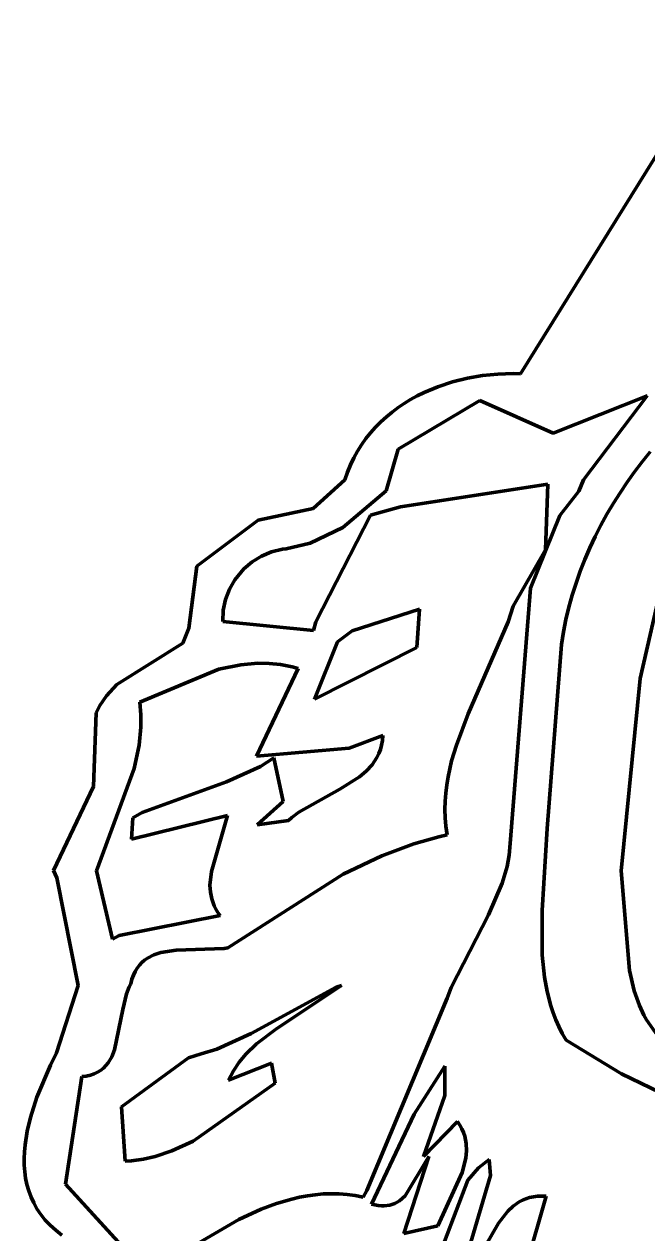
# Model space of a CAD drawing. Header units: millimetres. Extents: x 0 to 11.1, y 0 to 16.2.
# Drawn here: x 2.437 to 3.053, y 9.031 to 10.226 of the extents above; entities that cross this region are included whole.
import ezdxf

# ---------------------------------------------------------------- set-up
doc = ezdxf.new("R2010")
doc.units = ezdxf.units.MM
doc.layers.add('color#0b0b0bff', color=7, linetype='CONTINUOUS', lineweight=100)
doc.layers.add('color#ffffffff', color=7, linetype='CONTINUOUS', lineweight=100)

msp = doc.modelspace()

# ---------------------------------------------------------------- linework, layer by layer
at = {"layer": 'color#0b0b0bff'}
for p, q in [((2.9275, 9.8804), (3.1419, 10.2258)), ((2.8459, 9.8677), (2.8603, 9.8725)), ((2.8603, 9.8725), (2.8749, 9.8761)), ((2.8749, 9.8761), (2.8899, 9.8787)), ((2.8899, 9.8787), (2.9049, 9.8801)), ((2.9049, 9.8801), (2.92, 9.8806)), ((2.92, 9.8806), (2.9275, 9.8804)), ((2.8189, 9.855), (2.8254, 9.8586)), ((2.8254, 9.8586), (2.8321, 9.8619)), ((2.8321, 9.8619), (2.8459, 9.8677)), ((3.0525, 9.8588), (2.9595, 9.8218)), ((2.9897, 9.7758), (3.0525, 9.8588)), ((2.8005, 9.8426), (2.8065, 9.847)), ((2.8065, 9.847), (2.8126, 9.8511)), ((2.8872, 9.854), (2.8066, 9.8061)), ((2.8126, 9.8511), (2.8189, 9.855)), ((2.9595, 9.8218), (2.8872, 9.854)), ((2.7894, 9.8329), (2.7949, 9.8379)), ((2.7949, 9.8379), (2.8005, 9.8426)), ((2.7793, 9.8222), (2.7842, 9.8277)), ((2.7842, 9.8277), (2.7894, 9.8329)), ((2.7704, 9.8103), (2.7747, 9.8164)), ((2.7747, 9.8164), (2.7793, 9.8222)), ((2.7627, 9.7974), (2.7664, 9.804)), ((2.7664, 9.804), (2.7704, 9.8103)), ((2.8066, 9.8061), (2.7948, 9.7649)), ((3.0553, 9.8034), (3.0475, 9.7936)), ((2.7564, 9.7833), (2.7594, 9.7905)), ((2.7594, 9.7905), (2.7627, 9.7974)), ((3.0475, 9.7936), (3.04, 9.7836)), ((2.7225, 9.7473), (2.7538, 9.7758)), ((2.7538, 9.7758), (2.7564, 9.7833)), ((2.985, 9.7646), (2.9897, 9.7758)), ((3.04, 9.7836), (3.0327, 9.7734)), ((2.7948, 9.7649), (2.7519, 9.7286)), ((2.8088, 9.749), (2.9544, 9.7713)), ((2.9544, 9.7713), (2.9521, 9.7065)), ((2.9663, 9.7403), (2.985, 9.7646)), ((3.0258, 9.763), (3.0191, 9.7525)), ((3.0327, 9.7734), (3.0258, 9.763)), ((3.0191, 9.7525), (3.0128, 9.7417)), ((2.6682, 9.736), (2.7225, 9.7473)), ((2.7254, 9.6355), (2.7792, 9.7407)), ((2.7792, 9.7407), (2.8088, 9.749)), ((2.9372, 9.6688), (2.9663, 9.7403)), ((3.0128, 9.7417), (3.0068, 9.7308)), ((2.6077, 9.6905), (2.6682, 9.736)), ((2.7519, 9.7286), (2.7197, 9.7131)), ((3.0068, 9.7308), (3.0012, 9.7197)), ((3.0012, 9.7197), (2.9959, 9.7084)), ((2.6816, 9.7045), (2.6716, 9.7004)), ((2.6923, 9.7071), (2.6816, 9.7045)), ((2.696, 9.7075), (2.6923, 9.7071)), ((2.7197, 9.7131), (2.696, 9.7075)), ((2.9521, 9.7065), (2.9203, 9.651)), ((2.9959, 9.7084), (2.991, 9.697)), ((2.6625, 9.6948), (2.6543, 9.6879)), ((2.6716, 9.7004), (2.6625, 9.6948)), ((2.991, 9.697), (2.9864, 9.6854)), ((3.0455, 9.5796), (3.0715, 9.693)), ((2.6, 9.629), (2.6077, 9.6905)), ((2.6543, 9.6879), (2.6452, 9.6769)), ((2.9864, 9.6854), (2.9823, 9.6737)), ((2.6399, 9.6676), (2.6361, 9.6575)), ((2.6452, 9.6769), (2.6399, 9.6676)), ((2.9173, 9.4166), (2.9372, 9.6688)), ((2.9823, 9.6737), (2.9785, 9.6618)), ((2.6361, 9.6575), (2.6339, 9.6469)), ((2.9785, 9.6618), (2.9752, 9.6498)), ((2.6339, 9.6469), (2.6334, 9.6358)), ((2.8278, 9.6479), (2.7612, 9.6266)), ((2.8249, 9.6099), (2.8278, 9.6479)), ((2.9203, 9.651), (2.9152, 9.6355)), ((2.9752, 9.6498), (2.9723, 9.6377)), ((2.6334, 9.6358), (2.723, 9.6269)), ((2.723, 9.6269), (2.7254, 9.6355)), ((2.9152, 9.6355), (2.8758, 9.5444)), ((2.9723, 9.6377), (2.9698, 9.6255)), ((2.5939, 9.6144), (2.6, 9.629)), ((2.7612, 9.6266), (2.7466, 9.6158)), ((2.9698, 9.6255), (2.9678, 9.6131)), ((2.5287, 9.5735), (2.5939, 9.6144)), ((2.7466, 9.6158), (2.7238, 9.5591)), ((2.7238, 9.5591), (2.8249, 9.6099)), ((2.9678, 9.6131), (2.9538, 9.4311)), ((2.6296, 9.5885), (2.5515, 9.556)), ((2.6513, 9.5931), (2.6296, 9.5885)), ((2.6679, 9.5945), (2.6513, 9.5931)), ((2.6666, 9.5027), (2.7077, 9.5892)), ((2.6791, 9.5944), (2.6679, 9.5945)), ((2.6904, 9.5932), (2.6791, 9.5944)), ((2.7019, 9.5908), (2.6904, 9.5932)), ((2.7077, 9.5892), (2.7019, 9.5908)), ((2.5184, 9.5624), (2.5287, 9.5735)), ((3.0269, 9.3893), (3.0455, 9.5796)), ((2.5119, 9.5527), (2.5184, 9.5624)), ((2.5084, 9.5455), (2.5119, 9.5527)), ((2.5515, 9.556), (2.5525, 9.5437)), ((2.5056, 9.4726), (2.5084, 9.5455)), ((2.5525, 9.5437), (2.5525, 9.5315)), ((2.8758, 9.5444), (2.8641, 9.5137)), ((2.5525, 9.5315), (2.5507, 9.5137)), ((2.5507, 9.5137), (2.5458, 9.4906)), ((2.7915, 9.523), (2.7583, 9.5107)), ((2.789, 9.5092), (2.7902, 9.5136)), ((2.7902, 9.5136), (2.7911, 9.5182)), ((2.7911, 9.5182), (2.7915, 9.523)), ((2.8641, 9.5137), (2.8594, 9.4981)), ((2.7583, 9.5107), (2.6666, 9.5027)), ((2.6705, 9.4925), (2.6839, 9.501)), ((2.6839, 9.501), (2.6931, 9.458)), ((2.7833, 9.4977), (2.7855, 9.5013)), ((2.7855, 9.5013), (2.7874, 9.5052)), ((2.7874, 9.5052), (2.789, 9.5092)), ((2.5458, 9.4906), (2.5087, 9.3896)), ((2.6372, 9.4775), (2.6705, 9.4925)), ((2.7684, 9.4824), (2.775, 9.488)), ((2.775, 9.488), (2.7808, 9.4943)), ((2.7808, 9.4943), (2.7833, 9.4977)), ((2.8594, 9.4981), (2.8559, 9.4824)), ((2.5537, 9.4471), (2.6372, 9.4775)), ((2.7491, 9.4702), (2.7684, 9.4824)), ((2.8559, 9.4824), (2.8546, 9.4744)), ((2.4661, 9.3899), (2.5056, 9.4726)), ((2.7085, 9.4474), (2.7491, 9.4702)), ((2.8536, 9.4663), (2.853, 9.4582)), ((2.8546, 9.4744), (2.8536, 9.4663)), ((2.6931, 9.458), (2.6673, 9.4349)), ((2.853, 9.4582), (2.8528, 9.45)), ((2.6379, 9.444), (2.5431, 9.4207)), ((2.5431, 9.4207), (2.5445, 9.4419)), ((2.5445, 9.4419), (2.5537, 9.4471)), ((2.6221, 9.3889), (2.6379, 9.444)), ((2.6983, 9.4391), (2.7015, 9.442)), ((2.7015, 9.442), (2.7085, 9.4474)), ((2.8528, 9.45), (2.8531, 9.4418)), ((2.8531, 9.4418), (2.8538, 9.4334)), ((2.6673, 9.4349), (2.6983, 9.4391)), ((2.8538, 9.4334), (2.8549, 9.425)), ((2.9538, 9.4311), (2.9489, 9.3503)), ((2.8466, 9.4231), (2.8222, 9.4161)), ((2.8549, 9.425), (2.8466, 9.4231)), ((2.9163, 9.405), (2.9173, 9.4166)), ((2.7905, 9.4043), (2.7524, 9.3862)), ((2.8222, 9.4161), (2.7905, 9.4043)), ((2.9142, 9.3936), (2.9163, 9.405)), ((2.9094, 9.3773), (2.9142, 9.3936)), ((2.4695, 9.3825), (2.4661, 9.3899)), ((2.4907, 9.2763), (2.4695, 9.3825)), ((2.5087, 9.3896), (2.5244, 9.3219)), ((2.6207, 9.3752), (2.6221, 9.3889)), ((2.7524, 9.3862), (2.6384, 9.3133)), ((3.035, 9.2909), (3.0269, 9.3893)), ((2.6211, 9.3684), (2.6207, 9.3752)), ((2.6225, 9.3617), (2.6211, 9.3684)), ((2.8957, 9.346), (2.9094, 9.3773)), ((2.6249, 9.355), (2.6225, 9.3617)), ((2.5312, 9.3254), (2.6309, 9.3452)), ((2.6266, 9.3517), (2.6249, 9.355)), ((2.6286, 9.3484), (2.6266, 9.3517)), ((2.6309, 9.3452), (2.6286, 9.3484)), ((2.8588, 9.2743), (2.8957, 9.346)), ((2.9489, 9.3503), (2.9488, 9.306)), ((2.5244, 9.3219), (2.5312, 9.3254)), ((2.5722, 9.3086), (2.5653, 9.3063)), ((2.5874, 9.3112), (2.5722, 9.3086)), ((2.6349, 9.3128), (2.5874, 9.3112)), ((2.6384, 9.3133), (2.6349, 9.3128)), ((2.5534, 9.2988), (2.551, 9.2962)), ((2.5561, 9.3011), (2.5534, 9.2988)), ((2.559, 9.3031), (2.5561, 9.3011)), ((2.5653, 9.3063), (2.559, 9.3031)), ((2.9488, 9.306), (2.951, 9.2843)), ((2.5451, 9.2863), (2.5437, 9.2823)), ((2.5468, 9.29), (2.5451, 9.2863)), ((2.5488, 9.2933), (2.5468, 9.29)), ((2.551, 9.2962), (2.5488, 9.2933)), ((3.0396, 9.2709), (3.035, 9.2909)), ((2.4692, 9.2095), (2.4907, 9.2763)), ((2.5409, 9.2747), (2.5383, 9.2678)), ((2.5425, 9.2779), (2.5409, 9.2747)), ((2.5437, 9.2823), (2.5425, 9.2779)), ((2.6613, 9.2286), (2.7454, 9.2744)), ((2.7505, 9.2763), (2.6869, 9.2338)), ((2.7454, 9.2744), (2.7505, 9.2763)), ((2.8549, 9.2635), (2.8588, 9.2743)), ((2.951, 9.2843), (2.9536, 9.2701)), ((2.5383, 9.2678), (2.5346, 9.2524)), ((2.7758, 9.0735), (2.8549, 9.2635)), ((2.9536, 9.2701), (2.9573, 9.256)), ((3.0448, 9.2564), (3.0396, 9.2709)), ((2.5346, 9.2524), (2.5265, 9.2126)), ((2.9573, 9.256), (2.9597, 9.2491)), ((2.9597, 9.2491), (2.9623, 9.2423)), ((3.0493, 9.247), (3.0448, 9.2564)), ((2.9623, 9.2423), (2.9653, 9.2356)), ((3.0519, 9.2424), (3.0493, 9.247)), ((3.1113, 9.1572), (3.0519, 9.2424)), ((2.6275, 9.2133), (2.6613, 9.2286)), ((2.6869, 9.2338), (2.6668, 9.2187)), ((2.9653, 9.2356), (2.9687, 9.2289)), ((2.9687, 9.2289), (2.9724, 9.2223)), ((2.6121, 9.2088), (2.6275, 9.2133)), ((2.6668, 9.2187), (2.656, 9.2083)), ((2.9724, 9.2223), (3.0271, 9.1888)), ((2.4634, 9.1976), (2.4692, 9.2095)), ((2.5237, 9.2058), (2.5201, 9.1997)), ((2.5265, 9.2126), (2.5237, 9.2058)), ((2.5333, 9.1562), (2.5994, 9.2047)), ((2.5994, 9.2047), (2.6121, 9.2088)), ((2.656, 9.2083), (2.6496, 9.2005)), ((2.4499, 9.1657), (2.4634, 9.1976)), ((2.5097, 9.1904), (2.5064, 9.1888)), ((2.5127, 9.1923), (2.5097, 9.1904)), ((2.5155, 9.1945), (2.5127, 9.1923)), ((2.5179, 9.197), (2.5155, 9.1945)), ((2.5201, 9.1997), (2.5179, 9.197)), ((2.639, 9.1827), (2.6815, 9.1993)), ((2.6439, 9.192), (2.639, 9.1827)), ((2.6496, 9.2005), (2.6439, 9.192)), ((2.6815, 9.1993), (2.6852, 9.1798)), ((2.8527, 9.1965), (2.8223, 9.1491)), ((2.8527, 9.1674), (2.8527, 9.1965)), ((2.4941, 9.1862), (2.4779, 9.0799)), ((2.4985, 9.1867), (2.4941, 9.1862)), ((2.5026, 9.1876), (2.4985, 9.1867)), ((2.5064, 9.1888), (2.5026, 9.1876)), ((2.6852, 9.1798), (2.6041, 9.1224)), ((3.0271, 9.1888), (3.075, 9.1657)), ((2.4435, 9.1456), (2.4499, 9.1657)), ((2.8316, 9.1071), (2.8527, 9.1674)), ((2.5371, 9.1027), (2.5333, 9.1562)), ((2.4403, 9.1322), (2.4435, 9.1456)), ((2.8223, 9.1491), (2.7801, 9.0603)), ((2.8652, 9.1418), (2.8316, 9.1071)), ((2.8675, 9.1382), (2.8652, 9.1418)), ((2.4381, 9.1187), (2.4403, 9.1322)), ((2.8694, 9.1346), (2.8675, 9.1382)), ((2.871, 9.1309), (2.8694, 9.1346)), ((2.8723, 9.1273), (2.871, 9.1309)), ((2.4375, 9.112), (2.4381, 9.1187)), ((2.6041, 9.1224), (2.5832, 9.1127)), ((2.8738, 9.1201), (2.8723, 9.1273)), ((2.8742, 9.1128), (2.8738, 9.1201)), ((2.4373, 9.1053), (2.4375, 9.112)), ((2.5666, 9.1073), (2.5551, 9.1047)), ((2.5832, 9.1127), (2.5666, 9.1073)), ((2.8368, 9.1072), (2.8123, 9.0312)), ((2.8136, 9.0683), (2.8368, 9.1072)), ((2.8699, 9.0913), (2.8735, 9.1056)), ((2.8735, 9.1056), (2.8742, 9.1128)), ((2.4374, 9.0988), (2.4373, 9.1053)), ((2.4378, 9.0922), (2.4374, 9.0988)), ((2.5432, 9.1031), (2.5371, 9.1027)), ((2.5551, 9.1047), (2.5432, 9.1031)), ((2.8858, 9.0961), (2.8754, 9.0839)), ((2.8963, 9.1042), (2.8858, 9.0961)), ((2.8979, 9.0884), (2.8963, 9.1042)), ((2.4387, 9.0858), (2.4378, 9.0922)), ((2.44, 9.0795), (2.4387, 9.0858)), ((2.8459, 9.0386), (2.8699, 9.0913)), ((2.8754, 9.0839), (2.8522, 9.0233)), ((2.8768, 9.017), (2.8979, 9.0884)), ((2.4417, 9.0733), (2.44, 9.0795)), ((2.444, 9.0672), (2.4417, 9.0733)), ((2.4779, 9.0799), (2.5584, 8.992)), ((2.7246, 9.0695), (2.7325, 9.0702)), ((2.7325, 9.0702), (2.7403, 9.0704)), ((2.7403, 9.0704), (2.7482, 9.0703)), ((2.7482, 9.0703), (2.7561, 9.0697)), ((2.7561, 9.0697), (2.7641, 9.0686)), ((2.7721, 9.0671), (2.7758, 9.0735)), ((2.4467, 9.0613), (2.444, 9.0672)), ((2.4499, 9.0555), (2.4467, 9.0613)), ((2.6713, 9.0551), (2.6863, 9.0607)), ((2.6863, 9.0607), (2.7015, 9.0652)), ((2.7015, 9.0652), (2.7092, 9.0669)), ((2.7092, 9.0669), (2.7169, 9.0684)), ((2.7169, 9.0684), (2.7246, 9.0695)), ((2.7641, 9.0686), (2.7721, 9.0671)), ((2.7801, 9.0603), (2.7835, 9.0594)), ((2.7835, 9.0594), (2.7868, 9.0589)), ((2.7868, 9.0589), (2.79, 9.0586)), ((2.79, 9.0586), (2.7929, 9.0585)), ((2.7929, 9.0585), (2.7984, 9.0592)), ((2.7984, 9.0592), (2.8033, 9.0609)), ((2.8033, 9.0609), (2.8078, 9.0633)), ((2.8078, 9.0633), (2.8136, 9.0683)), ((2.9203, 9.0582), (2.915, 9.0532)), ((2.9262, 9.0623), (2.9203, 9.0582)), ((2.9294, 9.064), (2.9262, 9.0623)), ((2.9327, 9.0655), (2.9294, 9.064)), ((2.9297, 8.9877), (2.9528, 9.0681)), ((2.9363, 9.0666), (2.9327, 9.0655)), ((2.9401, 9.0675), (2.9363, 9.0666)), ((2.9441, 9.068), (2.9401, 9.0675)), ((2.9484, 9.0682), (2.9441, 9.068)), ((2.9528, 9.0681), (2.9484, 9.0682)), ((2.4537, 9.0499), (2.4499, 9.0555)), ((2.458, 9.0445), (2.4537, 9.0499)), ((2.6491, 9.045), (2.6713, 9.0551)), ((2.915, 9.0532), (2.9058, 9.0414)), ((2.4629, 9.0393), (2.458, 9.0445)), ((2.4684, 9.0343), (2.4629, 9.0393)), ((2.4746, 9.0295), (2.4684, 9.0343)), ((2.5651, 8.996), (2.6491, 9.045)), ((2.8123, 9.0312), (2.8459, 9.0386)), ((2.9058, 9.0414), (2.8785, 8.9942))]:
    msp.add_line(p, q, dxfattribs=at)
at = {"layer": 'color#ffffffff'}
for p, q in [((3.1419, 10.2258), (2.9275, 9.8804)), ((2.8603, 9.8725), (2.8459, 9.8677)), ((2.8749, 9.8761), (2.8603, 9.8725)), ((2.8899, 9.8787), (2.8749, 9.8761)), ((2.9049, 9.8801), (2.8899, 9.8787)), ((2.92, 9.8806), (2.9049, 9.8801)), ((2.9275, 9.8804), (2.92, 9.8806)), ((2.8254, 9.8586), (2.8189, 9.855)), ((2.8321, 9.8619), (2.8254, 9.8586)), ((2.8459, 9.8677), (2.8321, 9.8619)), ((2.9595, 9.8218), (3.0525, 9.8588)), ((3.0525, 9.8588), (2.9897, 9.7758)), ((2.8065, 9.847), (2.8005, 9.8426)), ((2.8126, 9.8511), (2.8065, 9.847)), ((2.8066, 9.8061), (2.8872, 9.854)), ((2.8189, 9.855), (2.8126, 9.8511)), ((2.8872, 9.854), (2.9595, 9.8218)), ((2.7949, 9.8379), (2.7894, 9.8329)), ((2.8005, 9.8426), (2.7949, 9.8379)), ((2.7842, 9.8277), (2.7793, 9.8222)), ((2.7894, 9.8329), (2.7842, 9.8277)), ((2.7747, 9.8164), (2.7704, 9.8103)), ((2.7793, 9.8222), (2.7747, 9.8164)), ((2.7664, 9.804), (2.7627, 9.7974)), ((2.7704, 9.8103), (2.7664, 9.804)), ((2.7948, 9.7649), (2.8066, 9.8061)), ((3.0475, 9.7936), (3.0553, 9.8034)), ((2.7594, 9.7905), (2.7564, 9.7833)), ((2.7627, 9.7974), (2.7594, 9.7905)), ((3.04, 9.7836), (3.0475, 9.7936)), ((2.7538, 9.7758), (2.7225, 9.7473)), ((2.7564, 9.7833), (2.7538, 9.7758)), ((2.9897, 9.7758), (2.985, 9.7646)), ((3.0327, 9.7734), (3.04, 9.7836)), ((2.7519, 9.7286), (2.7948, 9.7649)), ((2.9544, 9.7713), (2.8088, 9.749)), ((2.9521, 9.7065), (2.9544, 9.7713)), ((2.985, 9.7646), (2.9663, 9.7403)), ((3.0191, 9.7525), (3.0258, 9.763)), ((3.0258, 9.763), (3.0327, 9.7734)), ((3.0128, 9.7417), (3.0191, 9.7525)), ((2.7225, 9.7473), (2.6682, 9.736)), ((2.7792, 9.7407), (2.7254, 9.6355)), ((2.8088, 9.749), (2.7792, 9.7407)), ((2.9663, 9.7403), (2.9372, 9.6688)), ((3.0068, 9.7308), (3.0128, 9.7417)), ((2.6682, 9.736), (2.6077, 9.6905)), ((2.7197, 9.7131), (2.7519, 9.7286)), ((3.0012, 9.7197), (3.0068, 9.7308)), ((2.9959, 9.7084), (3.0012, 9.7197)), ((2.6716, 9.7004), (2.6816, 9.7045)), ((2.6816, 9.7045), (2.6923, 9.7071)), ((2.6923, 9.7071), (2.696, 9.7075)), ((2.696, 9.7075), (2.7197, 9.7131)), ((2.9203, 9.651), (2.9521, 9.7065)), ((2.991, 9.697), (2.9959, 9.7084)), ((2.6543, 9.6879), (2.6625, 9.6948)), ((2.6625, 9.6948), (2.6716, 9.7004)), ((2.9864, 9.6854), (2.991, 9.697)), ((3.0715, 9.693), (3.0455, 9.5796)), ((2.6077, 9.6905), (2.6, 9.629)), ((2.6452, 9.6769), (2.6543, 9.6879)), ((2.9823, 9.6737), (2.9864, 9.6854)), ((2.6361, 9.6575), (2.6399, 9.6676)), ((2.6399, 9.6676), (2.6452, 9.6769)), ((2.9372, 9.6688), (2.9173, 9.4166)), ((2.9785, 9.6618), (2.9823, 9.6737)), ((2.6339, 9.6469), (2.6361, 9.6575)), ((2.9752, 9.6498), (2.9785, 9.6618)), ((2.6334, 9.6358), (2.6339, 9.6469)), ((2.7612, 9.6266), (2.8278, 9.6479)), ((2.8278, 9.6479), (2.8249, 9.6099)), ((2.9152, 9.6355), (2.9203, 9.651)), ((2.9723, 9.6377), (2.9752, 9.6498)), ((2.723, 9.6269), (2.6334, 9.6358)), ((2.7254, 9.6355), (2.723, 9.6269)), ((2.8758, 9.5444), (2.9152, 9.6355)), ((2.9698, 9.6255), (2.9723, 9.6377)), ((2.6, 9.629), (2.5939, 9.6144)), ((2.7466, 9.6158), (2.7612, 9.6266)), ((2.9678, 9.6131), (2.9698, 9.6255)), ((2.5939, 9.6144), (2.5287, 9.5735)), ((2.7238, 9.5591), (2.7466, 9.6158)), ((2.8249, 9.6099), (2.7238, 9.5591)), ((2.9538, 9.4311), (2.9678, 9.6131)), ((2.5515, 9.556), (2.6296, 9.5885)), ((2.6296, 9.5885), (2.6513, 9.5931)), ((2.6513, 9.5931), (2.6679, 9.5945)), ((2.7077, 9.5892), (2.6666, 9.5027)), ((2.6679, 9.5945), (2.6791, 9.5944)), ((2.6791, 9.5944), (2.6904, 9.5932)), ((2.6904, 9.5932), (2.7019, 9.5908)), ((2.7019, 9.5908), (2.7077, 9.5892)), ((2.5287, 9.5735), (2.5184, 9.5624)), ((3.0455, 9.5796), (3.0269, 9.3893)), ((2.5184, 9.5624), (2.5119, 9.5527)), ((2.5119, 9.5527), (2.5084, 9.5455)), ((2.5525, 9.5437), (2.5515, 9.556)), ((2.5084, 9.5455), (2.5056, 9.4726)), ((2.5525, 9.5315), (2.5525, 9.5437)), ((2.8641, 9.5137), (2.8758, 9.5444)), ((2.5507, 9.5137), (2.5525, 9.5315)), ((2.5458, 9.4906), (2.5507, 9.5137)), ((2.7583, 9.5107), (2.7915, 9.523)), ((2.7902, 9.5136), (2.789, 9.5092)), ((2.7911, 9.5182), (2.7902, 9.5136)), ((2.7915, 9.523), (2.7911, 9.5182)), ((2.8594, 9.4981), (2.8641, 9.5137)), ((2.6666, 9.5027), (2.7583, 9.5107)), ((2.6839, 9.501), (2.6705, 9.4925)), ((2.6931, 9.458), (2.6839, 9.501)), ((2.7855, 9.5013), (2.7833, 9.4977)), ((2.7874, 9.5052), (2.7855, 9.5013)), ((2.789, 9.5092), (2.7874, 9.5052)), ((2.5087, 9.3896), (2.5458, 9.4906)), ((2.6705, 9.4925), (2.6372, 9.4775)), ((2.775, 9.488), (2.7684, 9.4824)), ((2.7808, 9.4943), (2.775, 9.488)), ((2.7833, 9.4977), (2.7808, 9.4943)), ((2.8559, 9.4824), (2.8594, 9.4981)), ((2.6372, 9.4775), (2.5537, 9.4471)), ((2.7684, 9.4824), (2.7491, 9.4702)), ((2.8546, 9.4744), (2.8559, 9.4824)), ((2.5056, 9.4726), (2.4661, 9.3899)), ((2.7491, 9.4702), (2.7085, 9.4474)), ((2.853, 9.4582), (2.8536, 9.4663)), ((2.8536, 9.4663), (2.8546, 9.4744)), ((2.6673, 9.4349), (2.6931, 9.458)), ((2.8528, 9.45), (2.853, 9.4582)), ((2.5431, 9.4207), (2.6379, 9.444)), ((2.5445, 9.4419), (2.5431, 9.4207)), ((2.5537, 9.4471), (2.5445, 9.4419)), ((2.6379, 9.444), (2.6221, 9.3889)), ((2.7015, 9.442), (2.6983, 9.4391)), ((2.7085, 9.4474), (2.7015, 9.442)), ((2.8531, 9.4418), (2.8528, 9.45)), ((2.8538, 9.4334), (2.8531, 9.4418)), ((2.6983, 9.4391), (2.6673, 9.4349)), ((2.8549, 9.425), (2.8538, 9.4334)), ((2.9489, 9.3503), (2.9538, 9.4311)), ((2.8222, 9.4161), (2.8466, 9.4231)), ((2.8466, 9.4231), (2.8549, 9.425)), ((2.9173, 9.4166), (2.9163, 9.405)), ((2.7524, 9.3862), (2.7905, 9.4043)), ((2.7905, 9.4043), (2.8222, 9.4161)), ((2.9163, 9.405), (2.9142, 9.3936)), ((2.9142, 9.3936), (2.9094, 9.3773)), ((2.4661, 9.3899), (2.4695, 9.3825)), ((2.4695, 9.3825), (2.4907, 9.2763)), ((2.5244, 9.3219), (2.5087, 9.3896)), ((2.6221, 9.3889), (2.6207, 9.3752)), ((2.6384, 9.3133), (2.7524, 9.3862)), ((3.0269, 9.3893), (3.035, 9.2909)), ((2.6207, 9.3752), (2.6211, 9.3684)), ((2.6211, 9.3684), (2.6225, 9.3617)), ((2.9094, 9.3773), (2.8957, 9.346)), ((2.6225, 9.3617), (2.6249, 9.355)), ((2.6309, 9.3452), (2.5312, 9.3254)), ((2.6249, 9.355), (2.6266, 9.3517)), ((2.6266, 9.3517), (2.6286, 9.3484)), ((2.6286, 9.3484), (2.6309, 9.3452)), ((2.8957, 9.346), (2.8588, 9.2743)), ((2.9488, 9.306), (2.9489, 9.3503)), ((2.5312, 9.3254), (2.5244, 9.3219)), ((2.5653, 9.3063), (2.5722, 9.3086)), ((2.5722, 9.3086), (2.5874, 9.3112)), ((2.5874, 9.3112), (2.6349, 9.3128)), ((2.6349, 9.3128), (2.6384, 9.3133)), ((2.551, 9.2962), (2.5534, 9.2988)), ((2.5534, 9.2988), (2.5561, 9.3011)), ((2.5561, 9.3011), (2.559, 9.3031)), ((2.559, 9.3031), (2.5653, 9.3063)), ((2.951, 9.2843), (2.9488, 9.306)), ((2.5437, 9.2823), (2.5451, 9.2863)), ((2.5451, 9.2863), (2.5468, 9.29)), ((2.5468, 9.29), (2.5488, 9.2933)), ((2.5488, 9.2933), (2.551, 9.2962)), ((3.035, 9.2909), (3.0396, 9.2709)), ((2.4907, 9.2763), (2.4692, 9.2095)), ((2.5383, 9.2678), (2.5409, 9.2747)), ((2.5409, 9.2747), (2.5425, 9.2779)), ((2.5425, 9.2779), (2.5437, 9.2823)), ((2.7454, 9.2744), (2.6613, 9.2286)), ((2.6869, 9.2338), (2.7505, 9.2763)), ((2.7505, 9.2763), (2.7454, 9.2744)), ((2.8588, 9.2743), (2.8549, 9.2635)), ((2.9536, 9.2701), (2.951, 9.2843)), ((2.5346, 9.2524), (2.5383, 9.2678)), ((2.8549, 9.2635), (2.7758, 9.0735)), ((2.9573, 9.256), (2.9536, 9.2701)), ((3.0396, 9.2709), (3.0448, 9.2564)), ((2.5265, 9.2126), (2.5346, 9.2524)), ((2.9597, 9.2491), (2.9573, 9.256)), ((2.9623, 9.2423), (2.9597, 9.2491)), ((3.0448, 9.2564), (3.0493, 9.247)), ((2.9653, 9.2356), (2.9623, 9.2423)), ((3.0493, 9.247), (3.0519, 9.2424)), ((3.0519, 9.2424), (3.1113, 9.1572)), ((2.6613, 9.2286), (2.6275, 9.2133)), ((2.6668, 9.2187), (2.6869, 9.2338)), ((2.9687, 9.2289), (2.9653, 9.2356)), ((2.9724, 9.2223), (2.9687, 9.2289)), ((2.6275, 9.2133), (2.6121, 9.2088)), ((2.656, 9.2083), (2.6668, 9.2187)), ((3.0271, 9.1888), (2.9724, 9.2223)), ((2.4692, 9.2095), (2.4634, 9.1976)), ((2.5201, 9.1997), (2.5237, 9.2058)), ((2.5237, 9.2058), (2.5265, 9.2126)), ((2.5994, 9.2047), (2.5333, 9.1562)), ((2.6121, 9.2088), (2.5994, 9.2047)), ((2.6496, 9.2005), (2.656, 9.2083)), ((2.4634, 9.1976), (2.4499, 9.1657)), ((2.5064, 9.1888), (2.5097, 9.1904)), ((2.5097, 9.1904), (2.5127, 9.1923)), ((2.5127, 9.1923), (2.5155, 9.1945)), ((2.5155, 9.1945), (2.5179, 9.197)), ((2.5179, 9.197), (2.5201, 9.1997)), ((2.6815, 9.1993), (2.639, 9.1827)), ((2.639, 9.1827), (2.6439, 9.192)), ((2.6439, 9.192), (2.6496, 9.2005)), ((2.6852, 9.1798), (2.6815, 9.1993)), ((2.8223, 9.1491), (2.8527, 9.1965)), ((2.8527, 9.1965), (2.8527, 9.1674)), ((2.4779, 9.0799), (2.4941, 9.1862)), ((2.4941, 9.1862), (2.4985, 9.1867)), ((2.4985, 9.1867), (2.5026, 9.1876)), ((2.5026, 9.1876), (2.5064, 9.1888)), ((2.6041, 9.1224), (2.6852, 9.1798)), ((3.075, 9.1657), (3.0271, 9.1888)), ((2.4499, 9.1657), (2.4435, 9.1456)), ((2.8527, 9.1674), (2.8316, 9.1071)), ((2.5333, 9.1562), (2.5371, 9.1027)), ((2.4435, 9.1456), (2.4403, 9.1322)), ((2.7801, 9.0603), (2.8223, 9.1491)), ((2.8316, 9.1071), (2.8652, 9.1418)), ((2.8652, 9.1418), (2.8675, 9.1382)), ((2.4403, 9.1322), (2.4381, 9.1187)), ((2.8675, 9.1382), (2.8694, 9.1346)), ((2.8694, 9.1346), (2.871, 9.1309)), ((2.871, 9.1309), (2.8723, 9.1273)), ((2.4381, 9.1187), (2.4375, 9.112)), ((2.5832, 9.1127), (2.6041, 9.1224)), ((2.8723, 9.1273), (2.8738, 9.1201)), ((2.8738, 9.1201), (2.8742, 9.1128)), ((2.4375, 9.112), (2.4373, 9.1053)), ((2.5551, 9.1047), (2.5666, 9.1073)), ((2.5666, 9.1073), (2.5832, 9.1127)), ((2.8123, 9.0312), (2.8368, 9.1072)), ((2.8368, 9.1072), (2.8136, 9.0683)), ((2.8735, 9.1056), (2.8699, 9.0913)), ((2.8742, 9.1128), (2.8735, 9.1056)), ((2.4373, 9.1053), (2.4374, 9.0988)), ((2.4374, 9.0988), (2.4378, 9.0922)), ((2.5371, 9.1027), (2.5432, 9.1031)), ((2.5432, 9.1031), (2.5551, 9.1047)), ((2.8754, 9.0839), (2.8858, 9.0961)), ((2.8858, 9.0961), (2.8963, 9.1042)), ((2.8963, 9.1042), (2.8979, 9.0884)), ((2.4378, 9.0922), (2.4387, 9.0858)), ((2.4387, 9.0858), (2.44, 9.0795)), ((2.8699, 9.0913), (2.8459, 9.0386)), ((2.8522, 9.0233), (2.8754, 9.0839)), ((2.8979, 9.0884), (2.8768, 9.017)), ((2.44, 9.0795), (2.4417, 9.0733)), ((2.4417, 9.0733), (2.444, 9.0672)), ((2.5584, 8.992), (2.4779, 9.0799)), ((2.7325, 9.0702), (2.7246, 9.0695)), ((2.7403, 9.0704), (2.7325, 9.0702)), ((2.7482, 9.0703), (2.7403, 9.0704)), ((2.7561, 9.0697), (2.7482, 9.0703)), ((2.7641, 9.0686), (2.7561, 9.0697)), ((2.7758, 9.0735), (2.7721, 9.0671)), ((2.444, 9.0672), (2.4467, 9.0613)), ((2.4467, 9.0613), (2.4499, 9.0555)), ((2.6863, 9.0607), (2.6713, 9.0551)), ((2.7015, 9.0652), (2.6863, 9.0607)), ((2.7092, 9.0669), (2.7015, 9.0652)), ((2.7169, 9.0684), (2.7092, 9.0669)), ((2.7246, 9.0695), (2.7169, 9.0684)), ((2.7721, 9.0671), (2.7641, 9.0686)), ((2.7835, 9.0594), (2.7801, 9.0603)), ((2.7868, 9.0589), (2.7835, 9.0594)), ((2.79, 9.0586), (2.7868, 9.0589)), ((2.7929, 9.0585), (2.79, 9.0586)), ((2.7984, 9.0592), (2.7929, 9.0585)), ((2.8033, 9.0609), (2.7984, 9.0592)), ((2.8078, 9.0633), (2.8033, 9.0609)), ((2.8136, 9.0683), (2.8078, 9.0633)), ((2.915, 9.0532), (2.9203, 9.0582)), ((2.9203, 9.0582), (2.9262, 9.0623)), ((2.9262, 9.0623), (2.9294, 9.064)), ((2.9294, 9.064), (2.9327, 9.0655)), ((2.9528, 9.0681), (2.9297, 8.9877)), ((2.9327, 9.0655), (2.9363, 9.0666)), ((2.9363, 9.0666), (2.9401, 9.0675)), ((2.9401, 9.0675), (2.9441, 9.068)), ((2.9441, 9.068), (2.9484, 9.0682)), ((2.9484, 9.0682), (2.9528, 9.0681)), ((2.4499, 9.0555), (2.4537, 9.0499)), ((2.4537, 9.0499), (2.458, 9.0445)), ((2.6713, 9.0551), (2.6491, 9.045)), ((2.9058, 9.0414), (2.915, 9.0532)), ((2.458, 9.0445), (2.4629, 9.0393)), ((2.4629, 9.0393), (2.4684, 9.0343)), ((2.4684, 9.0343), (2.4746, 9.0295)), ((2.6491, 9.045), (2.5651, 8.996)), ((2.8459, 9.0386), (2.8123, 9.0312)), ((2.8785, 8.9942), (2.9058, 9.0414))]:
    msp.add_line(p, q, dxfattribs=at)

doc.saveas('drawing.dxf')
